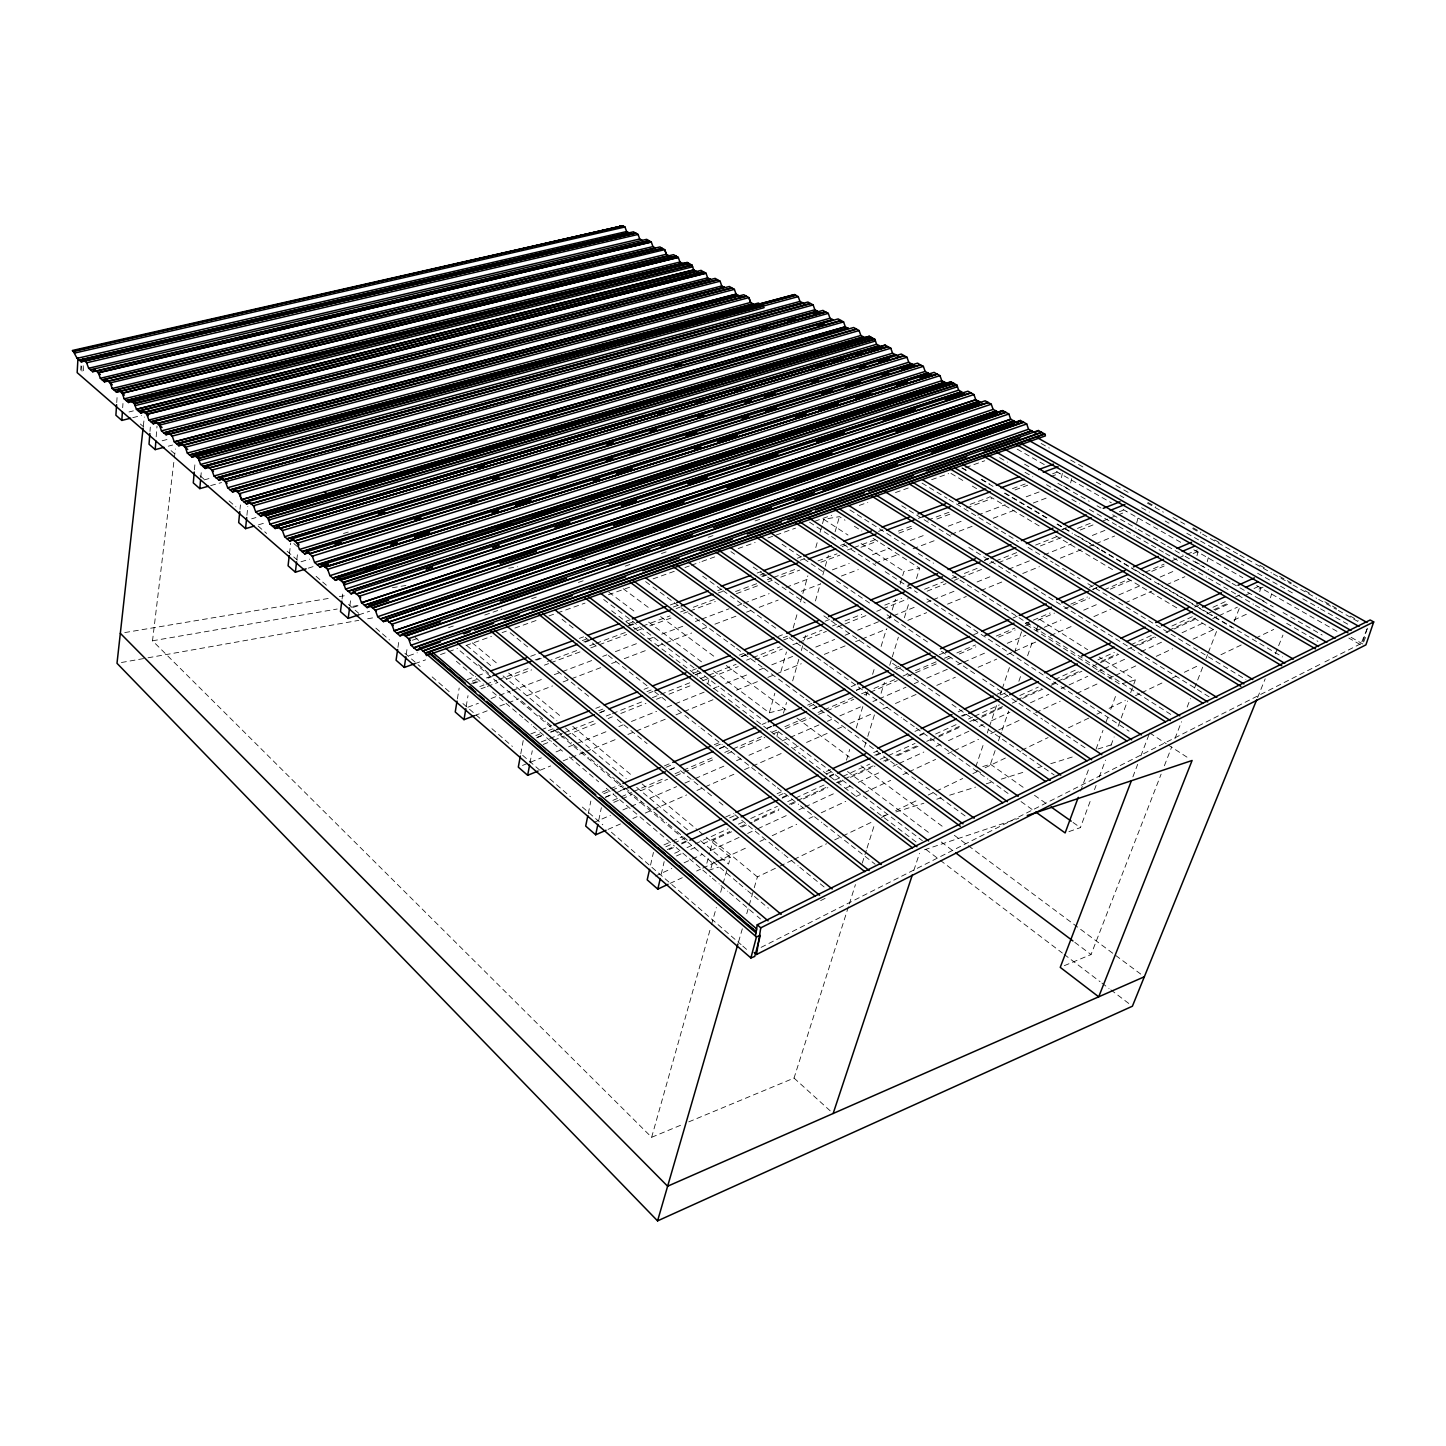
<?xml version="1.0" encoding="UTF-8"?>
<svg xmlns="http://www.w3.org/2000/svg" width="1446" height="1446" viewBox="0 0 1446 1446"><rect width="100%" height="100%" fill="white"/><g stroke="black" fill="none" stroke-linecap="round" stroke-linejoin="round"><path stroke-width="0.75" stroke-dasharray="5 3.75" d="M80.723 370.104L80.958 365.838M116.728 402.584L117.289 394.143M122.675 407.736L122.964 403.488M149.986 431.378L150.312 427.112M156.186 436.746L157.018 426.028M194.433 469.86L195.174 461.147M200.777 477.704L201.554 468.992M240 509.335L240.452 504.907M246.923 515.318L247.826 506.443M143.353 425.937L144.347 417.008M289.489 553.42L290.682 543.1M296.828 559.765L297.786 551.486M680.542 1125.295L651.64 1137.297L152.517 640.795L174.08 460.117M174.351 457.894L175.418 448.965M342.087 599.005L343.172 590.601M349.86 605.747L350.98 597.306M397.939 647.41L399.204 638.861M406.218 654.568L407.483 646M457.388 698.924L459.177 688.043M466.19 706.552L468.016 695.634M520.759 753.854L523.217 740.551M529.959 763.018L532.273 750.727M588.269 813.574L590.836 801.084M598.752 820.207L601.373 807.681M650.555 865.07L653.447 852.399M1061.382 477.686L1062.376 473.402M661.238 874.324L664.166 861.617M1070.618 482.946L1071.613 478.662M1136.646 523.145L1138.327 516.62M707.799 683.777L708.883 679.638M706.841 863.208L709.715 852.76M710.293 850.664L713.167 840.216L731.604 831.775M711.052 867.998L712.462 862.919L718.445 861.075M1196.963 555.788L1198.083 551.776M713.474 670.817L769.344 712.806L774.839 693.23M780.948 671.486L786.461 651.929M793.185 628.016L797.451 612.797M800.506 601.916L807.844 575.833M815.779 547.564L817.623 541.039M820.063 532.345L821.906 525.82M822.503 523.651L823.732 519.295L839.439 516.638L845.024 520.235M651.64 1137.297L710.854 926.958M711.468 924.789L716.348 907.455M720.632 892.272L722.458 885.765M723.072 883.596L726.723 870.582M706.19 837.216L730.447 857.37L728.567 864.075L699.069 839.475M1207.229 561.644L1208.35 557.632M776.9 736.249L778.093 732.056M783.479 713.167L786.516 702.485M792.679 680.867L798.825 659.268M801.283 650.61L803.741 641.97M804.356 639.819L805.603 635.499M815.436 600.921L820.37 583.624M822.828 574.984L824.672 568.495M825.286 566.344L828.359 555.535M835.119 531.767L839.439 516.638M738.563 941.798L742.322 928.82M746.732 913.691L753.637 889.886M754.252 887.736L757.397 876.909L777.731 867.166M1259.719 591.631L1260.93 587.564M846.452 760.198L849.706 749.462M856.249 728.007L862.792 706.552M866.064 695.815L867.365 691.531M872.607 674.36L874.559 667.925M881.102 646.452L886.326 629.299M889.597 618.563L891.567 612.128M892.218 609.977L895.49 599.259M900.063 584.238L902.015 577.785M902.684 575.653L903.985 571.351L919.656 568.224L916.33 578.996M1270.456 597.758L1271.703 593.691M864.473 747.166L867.13 738.545M867.799 736.394L874.432 714.83M881.084 693.267L884.41 682.494M889.724 665.25L898.364 637.216M904.365 617.804L909.01 602.711M688.784 1121.861L794.035 1078.083L848.621 906.1M849.29 903.949L855.436 884.609M862.268 863.117L866.353 850.212M867.04 848.061L874.541 824.419M913.836 870.384L919.493 853.339M1367.374 628.305L1362.457 642.892L1322.222 663.262M975.779 766.796L983.66 743.569M987.238 733.032L988.666 728.802M989.371 726.687L996.529 705.594M1000.108 695.038L1001.536 690.827M1002.259 688.712L1009.416 667.6M1014.423 652.833L1021.581 631.739M982.756 766.579L990.438 764.247L995.535 749.353M998.445 740.84L1001.373 732.345M1002.096 730.212L1008.657 711.071M1018.87 681.283L1021.057 674.902M1027.618 655.761L1032.715 640.867M1036.366 630.221L1038.553 623.841M1080.578 791.052L1089.091 768.025M1096.032 749.173L1102.991 730.338M1106.082 721.952L1107.618 717.758M1110.709 709.39L1116.113 694.731M1068.937 831.613L1080.379 827.618L1091.369 798.084M1094.514 789.643L1096.086 785.431M1099.231 776.99L1105.521 760.108M1111.016 745.341L1114.161 736.9M1118.083 726.344L1120.451 720.018M1121.228 717.903L1127.518 701.021M1130.664 692.598L1133.031 686.254M1133.809 684.157L1135.381 679.927L1099.141 657.008M1132.887 776.864L1137.677 764.301M1140.858 755.933L1148.847 734.984M1064.346 965.657L1091.043 954.541L1161.12 774.152M1164.373 765.765L1171.712 746.877M1174.965 738.49L1181.49 721.717M1187.184 707.022L1190.456 698.635M1194.523 688.151L1202.674 667.166M1205.928 658.78L1207.555 654.586M1208.368 652.489L1216.52 631.522L1191.323 616.52M1234.215 621.346L1239.764 607.175M1257.586 697.587L1265.196 678.825M1275.336 653.827L1282.945 635.083M1367.03 629.01L1360.614 644.789L1348.847 638.084M1363.632 642.042L1366.85 634.161M761.084 947.383L1320.216 664.274M820.641 900.605L826.028 897.912M779.755 866.19L791.956 860.352M793.999 859.376L826.516 843.777M834.649 839.891L840.759 836.963M842.783 835.987L873.276 821.364M881.409 817.478L887.519 814.55M895.634 810.646L918.011 799.927M928.169 795.065L934.261 792.137M936.303 791.161L962.729 778.49M972.887 773.628L976.954 771.676M985.088 767.772L1007.464 757.053M1021.689 750.239L1048.115 737.568M1068.449 727.826L1088.784 718.084M1096.899 714.179L1100.966 712.227M1109.1 708.323L1125.368 700.533M1135.526 695.671L1139.593 693.719M1141.635 692.742L1161.969 683M1172.128 678.12L1176.194 676.168M1184.328 672.282L1198.553 665.449M1220.912 654.731L1241.246 644.988M1255.49 638.174L1273.781 629.408M670.058 883.398L682.313 877.686M696.629 870.998L700.714 869.1M702.756 868.142L715.011 862.412M717.053 861.455L747.69 847.157M759.945 841.427L764.03 839.511M772.2 835.698L796.728 824.256M808.983 818.526L813.068 816.629M821.238 812.797L845.747 801.355M855.96 796.583L862.087 793.727M864.13 792.77L890.682 780.37M902.937 774.64L907.04 772.742M909.082 771.784L935.634 759.385M947.889 753.655L951.974 751.739M954.017 750.781L978.526 739.34M990.781 733.61L1021.436 719.313M1035.734 712.625L1060.243 701.183M1076.583 693.538L1099.05 683.054M1109.263 678.282L1113.348 676.366M1115.39 675.427L1137.875 664.925M1156.258 656.339L1172.598 648.712M1193.022 639.168L1215.49 628.667M1233.89 620.081L1248.187 613.411M655.381 876.059L671.794 868.486M684.085 862.81L690.23 859.972M692.273 859.014L702.521 854.279M710.727 850.501L739.412 837.252M747.618 833.456L755.806 829.661M757.849 828.721L786.552 815.472M798.843 809.796L802.946 807.898M804.988 806.94L835.734 792.751M845.982 788.016L850.067 786.118M858.273 782.34L880.813 771.911M893.104 766.235L897.207 764.338M899.267 763.398L923.849 752.028M936.14 746.353L940.243 744.455M948.449 740.677L968.928 731.206M979.177 726.47L983.28 724.573M991.486 720.795L1009.923 712.263M1030.42 702.81L1048.856 694.279M1061.147 688.603L1087.79 676.294M1098.038 671.559L1102.141 669.661M1104.184 668.721L1126.741 658.31M1141.075 651.676L1161.572 642.205M1182.069 632.752L1202.566 623.28M1212.814 618.545L1216.899 616.647M1218.96 615.707L1237.396 607.175M676.475 855.978L682.639 853.158M690.845 849.398L694.948 847.519M703.154 843.759L729.814 831.54M740.063 826.841L746.226 824.021M754.432 820.262L779.033 808.983M789.299 804.283L795.445 801.464M797.505 800.524L828.269 786.425M836.475 782.666L842.62 779.846M844.681 778.906L873.384 765.747M883.651 761.048L887.754 759.168M895.96 755.408L916.457 746.009M926.723 741.31L930.826 739.43M939.032 735.671L959.529 726.272M969.796 721.554L973.899 719.674M982.105 715.915L1002.602 706.516M1016.972 699.936L1041.59 688.658M1051.838 683.958L1055.942 682.078M1057.984 681.138L1080.56 670.799M1101.057 661.4L1117.469 653.881M1127.735 649.182L1131.838 647.302M1133.881 646.362L1154.396 636.963M1168.748 630.384L1195.408 618.165M1213.881 609.706L1228.232 603.127M1244.645 595.607L1250.79 592.788M1258.996 589.028L1263.099 587.148M741.852 827.076L752.083 822.376M754.143 821.436L778.725 810.176M791.016 804.536L795.101 802.657M803.307 798.915L827.889 787.636M838.138 782.955L842.223 781.075M850.429 777.315L875.011 766.055M885.241 761.355L889.344 759.475M897.532 755.716L918.029 746.335M930.32 740.695L936.466 737.876M938.508 736.936L961.048 726.615M973.339 720.976L979.484 718.174M981.527 717.234L1004.066 706.895M1012.254 703.136L1020.442 699.394M1022.503 698.454L1042.982 689.055M1051.17 685.314L1055.273 683.434M1063.461 679.674L1081.897 671.215M1092.146 666.534L1098.291 663.714M1100.334 662.774L1118.77 654.315M1139.267 644.934L1155.661 637.415M1165.892 632.733L1172.037 629.914M1174.098 628.974L1196.619 618.653M1206.868 613.954L1213.013 611.134M1215.056 610.194L1229.407 603.633M674.686 853.267L678.807 851.387M687.013 847.627L693.176 844.807M695.237 843.868L728.115 828.847M738.382 824.166L742.485 822.286M750.709 818.526L777.406 806.326M787.69 801.626L824.672 784.726M834.938 780.027L869.859 764.066M880.126 759.367L886.29 756.565M888.35 755.625L915.065 743.407M935.598 734.026L956.149 724.627M968.477 719.005L972.58 717.126M974.64 716.186L999.294 704.925M1019.828 695.526L1038.318 687.085M1054.767 679.566L1077.36 669.245M1097.894 659.846L1114.342 652.345M1130.772 644.826L1151.323 635.445M1171.856 626.046L1192.408 616.665M1212.941 607.266L1225.268 601.644M1235.553 596.945L1239.656 595.065M1254.043 588.486L1260.189 585.684M667.275 849.615L673.438 846.814M681.644 843.09L687.808 840.289M733.014 819.737L739.177 816.954M782.304 797.342L786.425 795.463M829.552 775.869L833.673 773.99M874.758 755.318L880.921 752.516M919.945 734.785L924.048 732.905M961.03 716.113L965.133 714.234M669.317 849.525L673.42 847.663M681.626 843.94L687.772 841.138M732.887 820.623L739.033 817.821M782.087 798.228L788.251 795.427M829.263 776.791L835.408 773.99M876.421 755.336L880.524 753.474M919.475 735.743L923.578 733.881M962.548 716.168L966.651 714.306M1003.56 697.514L1007.663 695.653M663.949 844.934L670.131 842.15M672.191 841.211L682.476 836.565M725.675 817.026L733.899 813.303M777.117 793.764L781.22 791.902M826.479 771.423L830.6 769.561M914.957 731.405L919.06 729.543M958.156 711.866L962.259 710.004M997.234 694.188L1001.355 692.327M665.793 846.814L671.956 844.012M674.017 843.072L684.301 838.409M729.579 817.894L735.761 815.092M778.96 795.517L783.081 793.655M826.299 774.062L832.462 771.26M873.619 752.607L877.74 750.745M1001.192 694.785L1005.313 692.923M1194.631 607.103L1198.734 605.241M608.079 829.371L620.479 823.931M632.896 818.508L637.017 816.683M645.296 813.068L651.495 810.356M653.556 809.453L686.633 794.957M696.972 790.438L703.172 787.709M705.25 786.805L736.249 773.23M744.527 769.597L781.744 753.294M794.143 747.871L798.282 746.064M806.543 742.431L827.22 733.375M837.559 728.856L841.68 727.049M849.959 723.416L872.697 713.456M883.036 708.938L887.175 707.112M895.436 703.497L916.113 694.442M936.791 685.386L955.39 677.234M978.129 667.275L996.728 659.123M1007.067 654.604L1036.023 641.916M1050.483 635.589L1073.221 625.63M1093.899 616.574L1110.438 609.326M1124.916 602.982L1151.775 591.215M1166.253 584.871L1184.852 576.719M593.945 822.467L610.483 815.309M622.883 809.923L629.082 807.248M631.143 806.344L641.482 801.861M649.742 798.282L676.601 786.642M684.88 783.063L693.14 779.466M695.201 778.581L724.139 766.037M736.538 760.668L740.659 758.879M748.938 755.282L771.658 745.431M781.997 740.948L788.197 738.273M790.257 737.37L819.195 724.826M827.455 721.247L831.595 719.457M839.855 715.878L862.593 706.028M872.932 701.545L877.053 699.756M879.132 698.852L905.991 687.212M914.252 683.633L918.391 681.825M926.651 678.246L947.329 669.299M957.65 664.817L961.789 663.027M963.849 662.123L986.588 652.273M1007.247 643.307L1025.847 635.246M1036.186 630.781L1060.984 620.027M1083.705 610.176L1098.183 603.904M1118.842 594.939L1139.502 585.991M1160.18 577.026L1174.64 570.754M612.851 800.397L619.069 797.74M621.147 796.836L631.504 792.408M633.583 791.522L664.672 778.183M675.029 773.755L681.247 771.08M683.307 770.194L714.396 756.873M724.753 752.426L730.971 749.769M733.05 748.883L762.06 736.448M772.417 732.001L776.574 730.23M784.853 726.669L805.585 717.794M818.02 712.462L822.159 710.691M824.238 709.805L853.248 697.37M861.527 693.809L865.684 692.038M873.962 688.477L894.694 679.602M902.991 676.041L907.13 674.27M915.408 670.709L936.14 661.834M944.437 658.273L948.576 656.502M956.854 652.941L975.508 644.952M996.24 636.077L1014.893 628.088M1025.25 623.642L1050.121 612.977M1070.835 604.103L1087.428 596.999M1104.003 589.878L1128.874 579.231M1145.449 572.128L1164.102 564.121M1172.381 560.578L1176.538 558.789M1178.598 557.903L1184.816 555.246M1186.895 554.36L1197.252 549.914M613.791 802.367L619.991 799.692M622.069 798.807L632.408 794.36M640.686 790.799L667.582 779.249M675.86 775.707L715.174 758.825M727.591 753.493L731.73 751.721M740.009 748.16L764.826 737.496M773.104 733.935L777.243 732.164M785.521 728.603L810.356 717.957M818.617 714.396L824.835 711.721M826.895 710.836L853.791 699.286M864.148 694.839L868.287 693.068M870.347 692.182L897.243 680.632M907.6 676.186L936.556 663.75M946.895 659.304L951.034 657.532M959.313 653.972L975.869 646.868M998.626 637.09L1015.182 629.986M1025.521 625.54L1029.66 623.768M1037.939 620.207L1054.495 613.104M1064.834 608.658L1089.669 597.993M1110.347 589.118L1131.043 580.226M1151.739 571.351L1164.157 566.019M1193.113 553.565L1199.33 550.908M605.729 796.963L611.947 794.324M620.226 790.781L626.443 788.142M669.95 769.579L676.168 766.94M719.674 748.377L723.831 746.624M767.338 728.061L771.477 726.308M812.923 708.63L817.062 706.859M856.43 690.085L860.569 688.314M939.304 654.749L943.461 652.977M1092.634 589.372L1096.773 587.6M605.205 797.451L613.502 793.926M615.58 793.041L628.034 787.727M669.552 770.031L675.77 767.374M719.367 748.775L725.585 746.118M767.103 728.423L771.242 726.651M812.76 708.956L816.9 707.184M856.339 690.357L860.497 688.603M1092.941 589.462L1097.098 587.691M602.205 792.263L608.441 789.606M610.519 788.739L620.894 784.328M664.473 765.856L670.691 763.217M714.27 744.726L718.427 742.955M762.006 724.482L766.145 722.711M807.645 705.106L811.802 703.352M851.224 686.633L855.381 684.862M894.803 668.142L898.96 666.389M973.664 634.686L977.803 632.932M1013.086 617.966L1017.243 616.213M603.723 793.727L609.959 791.07M612.02 790.185L622.395 785.774M665.991 767.266L672.209 764.627M715.788 746.1L722.024 743.461M809.182 706.425L813.321 704.654M896.339 669.371L900.497 667.618M1089.344 587.365L1093.501 585.612M540.189 770.212L550.637 765.946M563.163 760.849L584.057 752.318M586.154 751.468L615.4 739.557M627.925 734.441L634.198 731.893M636.276 731.025L665.522 719.114M675.969 714.848L713.565 699.521M736.556 690.158L757.433 681.644M767.88 677.379L774.152 674.83M776.249 673.981L801.301 663.75M824.292 654.387L845.169 645.874M855.616 641.608L859.792 639.909M861.888 639.06L886.958 628.847M907.835 620.334L926.651 612.67M947.528 604.139L966.326 596.475M980.948 590.528L1001.843 581.997M1022.738 573.484L1039.439 566.669M1060.334 558.156L1081.228 549.643M1089.579 546.245L1093.754 544.527M1095.851 543.678L1114.649 536.014M522.494 765.44L541.346 757.831M556.023 751.92L560.198 750.221M568.585 746.841L574.875 744.31M576.972 743.461L606.29 731.622M618.87 726.561L623.045 724.862M631.432 721.482L656.574 711.342M667.04 707.112L704.762 691.893M713.131 688.513L717.324 686.814M725.711 683.434L748.757 674.125M759.222 669.896L763.416 668.215M771.784 664.835L792.751 656.376M815.779 647.067L834.649 639.457M845.115 635.228L849.308 633.547M857.677 630.167L878.626 621.708M887.013 618.328L891.206 616.629M893.303 615.797L916.348 606.489M926.814 602.259L931.007 600.578M933.104 599.729L954.053 591.269M977.098 581.961L991.757 576.05M1008.513 569.29L1029.462 560.831M1044.139 554.903L1071.359 543.913M1092.308 535.472L1104.889 530.393M543.154 744.473L551.541 741.129M553.637 740.298L564.139 736.104M566.236 735.273L597.704 722.693M608.188 718.517L612.381 716.836M620.786 713.474L645.964 703.425M656.448 699.249L660.641 697.568M669.028 694.207L692.11 685.006M702.611 680.813L708.902 678.301M710.998 677.451L738.273 666.57M755.047 659.864L782.322 648.983M792.824 644.789L797.017 643.109M799.114 642.277L826.389 631.378M836.873 627.202L866.262 615.472M876.746 611.278L880.939 609.597M883.036 608.766L908.215 598.716M927.103 591.179L945.973 583.624M954.378 580.28L958.571 578.599M960.668 577.767L981.653 569.399M998.427 562.693L1017.315 555.156M1040.397 545.937L1061.382 537.55M1080.252 530.013L1094.947 524.157M1103.334 520.795L1107.528 519.132M1109.624 518.283L1115.932 515.77M1118.029 514.939L1126.416 511.595M541.346 741.87L547.636 739.358M549.733 738.526L562.295 733.538M564.392 732.688L593.71 721.03M606.272 716.023L610.465 714.36M612.544 713.511L643.958 701.003M652.345 697.677L658.617 695.183M660.714 694.333L690.031 682.675M700.497 678.499L706.787 676.005M708.883 675.155L736.104 664.329M746.57 660.153L750.763 658.49M752.86 657.659L780.081 646.814M803.126 637.65L821.961 630.131M832.444 625.973L836.619 624.311M845.006 620.967L861.762 614.297M884.789 605.133L901.545 598.445M924.572 589.281L943.425 581.78M951.811 578.436L955.987 576.773M964.374 573.447L979.032 567.609M989.498 563.434L993.691 561.771M995.788 560.94L1016.719 552.589M1035.571 545.088L1056.52 536.755M1077.451 528.423L1092.11 522.584M1119.331 511.739L1123.524 510.077M535.797 735.58L539.991 733.935M548.377 730.61L554.668 728.133M598.698 710.727L602.892 709.064M646.94 691.658L651.134 689.995M693.068 673.42L699.358 670.944M739.195 655.183L743.389 653.538M783.226 637.776L787.419 636.132M825.16 621.202L829.371 619.557M906.949 588.884L911.143 587.221M537.641 737.135L541.834 735.472M550.221 732.164L554.414 730.501M600.56 712.227L604.753 710.564M648.802 693.122L652.996 691.459M694.948 674.848L701.238 672.354M741.075 656.574L747.365 654.08M984.383 560.217L988.576 558.554M1061.979 529.489L1066.172 527.826M536.629 737.84L542.901 735.345M551.288 732.038L555.463 730.375M599.439 712.95L605.711 710.474M695.743 674.812L702.015 672.318M741.798 656.556L745.973 654.911M783.66 639.982L787.853 638.319M984.654 560.361L988.829 558.698M1062.105 529.67L1066.298 528.007M530.809 733.935L539.195 730.628M541.292 729.796L551.776 725.675M595.806 708.323L600 706.678M644.03 689.326L648.224 687.663M692.254 670.311L696.448 668.667M778.219 636.439L782.413 634.794M474.541 715.643L487.194 710.817M499.846 706.01L506.172 703.606M508.269 702.81L518.825 698.798M527.248 695.58L552.553 685.946M563.09 681.934L569.417 679.53M571.532 678.734L601.048 667.51M611.586 663.497L615.815 661.888M624.238 658.671L647.428 649.85M657.984 645.838L691.712 633.005M702.25 628.992L706.479 627.383M714.902 624.184L735.996 616.159M746.534 612.146L750.745 610.537M759.186 607.32L778.165 600.108M801.355 591.287L820.334 584.057M841.409 576.032L858.273 569.616M875.155 563.199L898.346 554.378M913.095 548.757L934.188 540.732M951.052 534.315L972.146 526.29M993.221 518.283L1014.315 510.257M1033.275 503.027L1048.043 497.406M467.871 707.221L478.409 703.262M491.062 698.49L497.37 696.104M499.485 695.309L510.022 691.351M512.119 690.555L543.732 678.644M554.27 674.667L592.191 660.37M602.729 656.412L606.94 654.821M615.363 651.64L638.536 642.91M649.073 638.933L653.285 637.343M661.708 634.179L684.898 625.449M695.418 621.473L699.629 619.882M701.744 619.087L729.127 608.766M737.568 605.585L741.78 603.994M743.877 603.217L769.164 593.673M786.028 587.329L809.2 578.599M832.372 569.869L849.218 563.506M872.408 554.776L889.254 548.414M910.329 540.479L925.079 534.93M948.251 526.181L963 520.632M977.749 515.065L1005.133 504.744M1026.208 496.809L1040.957 491.26M481.048 688.748L485.26 687.175M487.374 686.38L497.93 682.458M506.371 679.313L531.694 669.878M544.365 665.178L548.576 663.606M550.691 662.81L582.358 651.025M590.799 647.88L597.126 645.531M599.24 644.735L626.678 634.523M637.234 630.601L641.446 629.028M649.887 625.883L673.113 617.225M683.651 613.303L687.88 611.73M689.995 610.953L715.318 601.518M736.43 593.655L757.523 585.793M768.079 581.87L772.309 580.298M780.75 577.153L799.746 570.086M820.84 562.223L839.837 555.156M860.948 547.293L877.83 541.003M898.942 533.14L913.709 527.645M936.918 519.006L951.703 513.511M966.47 507.998L991.793 498.563M1015.02 489.923L1027.672 485.205M1050.899 476.565L1059.34 473.42M479.765 686.561L483.994 684.988M486.109 684.211L496.665 680.271M498.78 679.493L530.501 667.709M547.401 661.437L579.123 649.652M589.679 645.729L593.908 644.157M596.023 643.38L625.612 632.372M634.071 629.245L640.415 626.877M642.53 626.1L670.022 615.888M680.578 611.965L684.808 610.393M693.267 607.248L714.414 599.403M735.544 591.541L756.692 583.696M767.248 579.774L771.477 578.201M773.592 577.406L796.854 568.784M817.984 560.921L837.017 553.854M847.591 549.932L851.821 548.359M853.935 547.582L875.065 539.72M898.328 531.08L913.113 525.585M927.916 520.09L951.161 511.45M970.194 504.383L989.227 497.316M1012.471 488.676L1025.16 483.976M1052.634 473.764L1058.978 471.414M472.227 681.174L476.475 679.62M582.286 640.596L586.516 639.042M628.847 623.443L633.077 621.87M673.294 607.049L677.523 605.494M717.74 590.655L721.97 589.1M760.054 575.056L764.301 573.484M800.271 560.235L804.5 558.662M840.488 545.395L844.717 543.841M878.572 531.351L882.819 529.796M471.631 683.398L477.975 681.048M486.452 677.921L490.682 676.366M535.147 659.936L541.491 657.587M583.841 641.952L590.185 639.602M628.305 625.522L634.649 623.172M761.681 576.249L765.928 574.695M842.132 546.534L846.38 544.979M918.355 518.373L922.584 516.818M473.222 683.578L479.566 681.229M488.007 678.102L492.236 676.547M536.611 660.135L542.955 657.785M585.214 642.169L589.444 640.614M629.588 625.775L633.818 624.202M676.077 608.585L680.307 607.013M718.355 592.968L722.566 591.396M762.729 576.556L766.94 575.002M467.203 679.62L475.662 676.511M477.776 675.734L486.236 672.607M530.682 656.285L537.044 653.935M579.358 638.391L583.606 636.836M625.919 621.274L630.167 619.719M670.366 604.934L674.613 603.38M757.144 573.032L761.373 571.477M797.361 558.246L801.59 556.692M414.93 663.66L425.558 659.864M440.452 654.568L457.46 648.513M465.955 645.494L491.477 636.403M502.105 632.625L506.353 631.107M514.866 628.07L538.255 619.738M548.884 615.96L555.264 613.682M557.397 612.941L585.034 603.09M608.423 594.758L629.679 587.184M653.068 578.87L674.342 571.297M684.97 567.501L689.218 566.001M691.351 565.241L699.846 562.205M701.979 561.446L714.74 556.909M738.129 548.576L755.137 542.521M767.898 537.984L795.535 528.133M814.676 521.319L831.685 515.264M859.322 505.431L867.817 502.395M895.472 492.562L908.233 488.007M931.622 479.692L948.63 473.619M965.639 467.564L984.762 460.75M408.82 655.743L417.316 652.761M412.381 640.235L418.762 638.011M448.567 627.636L454.948 625.413M484.753 615.038L501.78 609.109M531.586 598.734L537.966 596.511M578.4 582.431L584.799 580.207M625.232 566.127L631.613 563.904M661.418 553.529L667.799 551.324M708.251 537.243L714.631 535.02M755.065 520.94L761.446 518.716M358.915 614.803L369.616 611.224M924.482 849.778L1018.689 818.346M353.294 607.356L359.729 605.241M308.287 568.151L314.722 566.127M301.021 561.789L309.643 559.114M708.54 870.311L718.572 867.184M883.036 815.96L887.338 814.622M895.942 811.929L923.886 803.235M936.791 799.204L941.093 797.867M949.697 795.192L975.49 787.148M986.244 783.804L992.697 781.798M1001.283 779.123L1024.943 771.748M1037.848 767.736L1042.132 766.38M1050.736 763.705L1074.396 756.348M1098.038 748.974L1113.095 744.292M720.451 860.46L730.447 857.37M343.461 533.502L352.083 530.863M258.545 524.79L265.052 522.874M251.64 518.807L255.978 517.541M1127.681 682.096L1119.981 684.265L1024.437 623.298L1028.341 622.376M1129.615 681.554L1135.381 679.927M210.664 485.585L221.527 482.566M204.139 479.909L210.646 478.12M168.278 446.181L172.634 445.025M162.133 440.795L168.694 439.078M132.761 417.659L141.509 415.454M129.001 411.965L133.375 410.863M769.344 712.806L784.672 708.974M121.428 662.503L145.829 658.183M148.052 657.785L358.789 620.352M367.664 618.78L374.315 617.587M152.517 640.795L337.207 609.019M352.788 606.344L357.234 605.585M124.754 632.571L331.152 597.993M339.304 596.62L346.679 595.39M392.39 587.727L406.597 585.341M508.685 568.242L517.56 566.76M1147.943 502.467L1155.788 506.877M1193.131 527.844L1200.993 532.255M1214.748 539.991L1220.641 543.298M1259.954 565.368L1265.846 568.676M1279.602 576.394L1291.386 583.009M1305.142 590.745L1311.052 594.053M1324.807 601.771L1336.592 608.405M1350.347 616.123L1358.21 620.533M1041.12 443.47L1049.308 448.061M1070.636 460.045L1076.836 463.533M1078.517 464.473L1084.699 467.944M1115.914 485.495L1122.06 488.947M1123.777 489.905L1129.922 493.357M1147.401 503.172L1163.343 512.137M1172.977 517.56L1184.798 524.193M1192.661 528.621L1200.704 533.122M1202.512 534.152L1208.567 537.55M1210.374 538.563L1238.065 554.125M1239.909 555.156L1253.79 562.964M1255.652 564.012L1271.486 572.905M1273.366 573.954L1291.151 583.949M1293.049 585.015L1316.71 598.319M1318.625 599.385L1336.375 609.362M1338.309 610.447L1357.993 621.509M1096.321 482.151L1102.214 485.476M1119.927 495.472L1123.849 497.695M1141.545 507.709L1149.425 512.137M1165.151 521.03L1169.091 523.253M1186.786 533.249L1198.589 539.918M1200.56 541.039L1206.452 544.365M1208.422 545.467L1218.255 551.034M1226.118 555.481L1243.813 565.476M1257.586 573.249L1294.947 594.36M1302.828 598.807L1318.553 607.682M1320.523 608.802L1350.022 625.467M1351.07 637.306L1362.837 644.012M1017.134 449.128L1044.627 464.781M1056.393 471.486L1111.359 502.792M1123.126 509.498L1182.015 543.045M1193.781 549.751L1242.855 577.713M1256.592 585.54L1339.032 632.48M1063.605 486.218L1069.118 489.399M1195.3 561.789L1203.831 566.687M1259.683 598.734L1266.823 602.837M1024.563 464.184L1030.438 467.564M1057.857 483.307L1063.732 486.669M1065.684 487.79L1089.181 501.274M1097.008 505.775L1100.93 508.016M1112.679 514.776L1118.553 518.138M1120.505 519.259L1136.176 528.26M1138.129 529.381L1165.548 545.106M1167.5 546.245L1183.171 555.228M1185.124 556.349L1190.998 559.729M1192.95 560.849L1208.621 569.832M1210.573 570.971L1230.166 582.196M1232.119 583.334L1237.993 586.696M1239.945 587.817L1273.239 606.922M1283.036 612.544L1322.186 635.029M999.638 457.677L1007.464 462.178M1025.033 472.318L1032.842 476.837M1046.506 484.717L1058.219 491.477M1071.884 499.376L1079.71 503.877M1089.471 509.516L1116.8 525.296M1118.752 526.416L1134.369 535.436M1136.321 536.556L1163.668 552.336M1165.621 553.457L1181.237 562.476M1183.19 563.597L1189.046 566.977M1190.998 568.115L1206.615 577.135M1208.567 578.255L1235.896 594.035M1237.866 595.156L1253.483 604.175M1255.435 605.296L1274.956 616.574M1286.669 623.334L1317.921 641.355M962.259 467.871L966.145 470.149M981.671 479.313L989.426 483.904M1004.952 493.068L1049.597 519.421M1057.369 523.994L1070.944 532.02M1078.716 536.593L1133.049 568.676M1135.002 569.832L1150.528 578.996M1158.282 583.569L1212.634 615.653M1214.568 616.791L1282.494 656.9M961.753 467.944L967.591 471.396M981.183 479.421L994.794 487.447M1004.5 493.194L1047.247 518.427M1056.972 524.175L1072.516 533.339M1074.45 534.496L1099.719 549.408M1101.653 550.546L1231.847 627.419M950.98 473.42L964.554 481.5M972.308 486.109L978.111 489.579M989.751 496.502L1042.078 527.663M1055.652 535.743L1115.734 571.513M1127.356 578.436L1177.749 608.441M922.024 483.091L947.094 498.292M949.01 499.448L1018.418 541.563M1028.052 547.401L1053.122 562.621M1055.038 563.777L1080.108 578.978M1087.826 583.66L1116.728 601.211M1118.662 602.386L1245.892 679.566M901.798 505.829L953.492 537.966M968.82 547.474L1016.683 577.225M1033.908 587.944L1210.049 697.406M1040.017 619.593L1087.699 649.76M849.923 509.932L905.051 545.07M918.355 553.547L933.556 563.235M952.571 575.345L1173.031 715.842M854.351 526.236L861.816 531.025M873.004 538.237L919.656 568.224M823.732 519.295L847.989 535.038M861.057 543.515L903.985 571.351M1149.642 732.905L1166.253 743.696M1168.097 744.889L1188.413 758.084M809.543 522.187L836.005 539.485M843.56 544.437L875.716 565.458M885.169 571.64L917.306 592.661M926.759 598.843L958.897 619.864M966.47 624.817L1000.505 647.067M1002.385 648.314L1129.073 731.17M782.051 544.238L823.298 571.947M836.421 580.768L872.046 604.699M887.049 614.785L928.296 642.494M941.418 651.315L975.164 673.981M982.665 679.024L1042.656 719.331M1044.536 720.596L1085.783 748.305M730.917 551.631L734.64 554.198M753.221 567.031L805.241 602.982M823.822 615.833L870.257 647.916M892.562 663.334L940.876 696.701M952.01 704.419L1020.768 751.92M1022.629 753.203L1054.206 775.02M990.438 764.247L1023.479 787.528M1034.486 795.282L1047.338 804.338M1073.022 822.449L1080.379 827.618M976.9 770.212L980.587 772.815M1021.021 801.572L1032.046 809.417M702.684 576.195L708.215 580.135M710.058 581.437L721.084 589.299M722.928 590.601L728.459 594.523M730.284 595.842L741.328 603.687M743.172 605.006L778.129 629.878M789.173 637.722L794.685 641.663M796.529 642.964L807.573 650.827M809.417 652.128L814.929 656.05M816.773 657.37L827.817 665.214M829.661 666.534L835.173 670.456M837.017 671.757L901.418 717.577M903.262 718.897L914.306 726.742M916.131 728.043L987.907 779.105M989.733 780.406L1009.977 794.812M645.603 581.617L651.062 585.666M652.887 586.968L658.346 590.998M660.171 592.3L734.821 647.085M736.647 648.386L742.105 652.435M743.931 653.737L749.39 657.767M751.215 659.069L762.132 667.13M763.958 668.414L769.417 672.462M771.242 673.764L776.701 677.812M778.526 679.096L783.985 683.145M785.811 684.446L804.012 697.84M805.856 699.141L811.296 703.172M813.122 704.473L818.581 708.522M820.406 709.823L845.91 728.549M847.736 729.85L853.194 733.881M855.02 735.183L860.46 739.231M862.304 740.533L966.091 816.683M581.509 557.686L586.895 561.699M623.136 588.685L650.284 608.893M660.605 616.592L716.348 658.093M726.29 665.485L786.009 709.968M796.873 718.047L849.344 757.126M860.948 765.765L943.985 827.582M954.324 835.282L1140.731 974.08M608.911 592.245L635.951 612.562M648.567 622.051L702.648 662.684M847.446 771.495L930.447 833.872M941.274 842.006L953.908 851.495M1074.794 942.34L1091.043 954.541M603.687 599.494L609.073 603.578M610.881 604.934L616.285 609.019M618.093 610.393L623.479 614.478M625.287 615.833L630.691 619.936M632.498 621.292L637.885 625.377M639.692 626.751L645.097 630.836M646.886 632.191L652.291 636.276M654.098 637.65L659.503 641.735M661.292 643.09L666.696 647.193M668.504 648.549L673.908 652.634M675.698 654.008L681.102 658.093M682.91 659.448L688.314 663.533M690.104 664.907L695.508 668.992M697.315 670.348L718.915 686.705M720.723 688.079L726.127 692.164M727.916 693.52L733.321 697.605M735.128 698.978L740.533 703.063M742.322 704.419L747.727 708.522M749.534 709.878L754.939 713.963M756.728 715.336L762.132 719.421M778.346 731.676L783.732 735.779M785.54 737.135L790.944 741.22M792.751 742.593L798.138 746.678M799.945 748.034L805.35 752.119M807.157 753.493L812.544 757.577M814.351 758.933L922.385 840.704M611.658 610.772L617.044 614.857M618.834 616.213L624.22 620.316M626.028 621.672L631.414 625.756M633.203 627.13L638.59 631.215M640.397 632.589L645.784 636.674M647.573 638.029L652.959 642.132M654.749 643.488L660.135 647.591M661.943 648.947L667.329 653.032M669.118 654.405L697.858 676.222M699.647 677.578L705.033 681.681M706.823 683.036L712.209 687.121M714.017 688.495L719.403 692.58M721.192 693.953L726.579 698.038M728.368 699.394L733.755 703.497M735.562 704.853L740.948 708.956M742.738 710.311L800.198 753.944M801.988 755.318L807.374 759.403M809.182 760.759L814.568 764.862M816.357 766.217L857.659 797.577M870.239 807.121L916.909 842.584M925.892 849.398L938.472 858.942M940.262 860.316L1062.358 953.041M1064.166 954.396L1100.063 981.671M1101.87 983.045L1109.046 988.486M1110.853 989.859L1128.802 1003.488M562.096 619.322L567.428 623.497M569.2 624.889L574.55 629.064M585.214 637.415L590.546 641.59M592.336 642.982L597.668 647.157M608.35 655.508L613.682 659.683M615.454 661.075L647.483 686.127M654.586 691.694L659.936 695.869M661.708 697.261L667.04 701.437M677.722 709.787L683.054 713.963M684.844 715.354L690.176 719.53M691.947 720.921L699.069 726.488M700.84 727.88L706.19 732.056M707.962 733.429L713.294 737.605M715.083 738.996L722.187 744.563M723.976 745.955L775.562 786.317M777.333 787.709L782.666 791.884M784.455 793.276L798.68 804.41M800.469 805.802L805.802 809.977M807.573 811.369L821.816 822.503M823.587 823.895L828.92 828.07M830.709 829.462L875.173 864.256M510.149 632.733L529.471 648.368M557.56 671.125L589.155 696.719M617.261 719.457L647.103 743.624M680.451 770.646L712.065 796.222M719.078 801.915L724.356 806.181M734.893 814.713L773.502 845.982M775.273 847.41L782.286 853.104M784.039 854.514L789.317 858.779M791.07 860.207L798.084 865.901M799.837 867.311L824.419 887.211M713.167 840.216L757.397 876.909M472.264 642.837L498.255 664.437M508.649 673.077L562.367 717.704M572.761 726.344L631.685 775.291M642.078 783.931L697.532 830.004M699.268 831.45L704.455 835.77M466.66 645.476L492.67 667.184M503.081 675.878L556.855 720.759M565.513 727.989L626.226 778.671M636.638 787.347L688.676 830.781M478.355 664.672L488.712 673.366M521.518 700.912L531.875 709.606M538.78 715.409L545.684 721.211M547.419 722.657L550.872 725.549M557.776 731.351L571.586 742.955M573.303 744.401L580.226 750.203M581.943 751.649L588.847 757.433M590.583 758.897L597.487 764.681M599.204 766.145L614.749 779.177M616.466 780.641L623.371 786.425M625.106 787.889L632.01 793.673M633.746 795.137L657.912 815.417M659.629 816.863L666.534 822.666M668.269 824.112L675.174 829.914M676.909 831.36L688.983 841.518M713.149 861.816L737.333 882.096M739.051 883.542L745.955 889.344M747.69 890.79L768.404 908.196M460.081 650.845L712.462 862.919M456.376 661.274L483.271 684.03M492.562 691.947L522.874 717.596M524.609 719.06L531.495 724.898M533.212 726.362L562.494 751.179M569.381 757.017L598.662 781.816M606.308 788.323L638.264 815.381M640 816.845L674.432 846.037M676.15 847.501L710.601 876.692M712.318 878.138L719.222 883.976M720.939 885.44L727.826 891.278M729.543 892.742L755.372 914.631M757.108 916.095L760.542 919.005M415.183 637.505L418.617 640.433M293.845 543.551L298.256 547.347M140.334 424.003L143.75 426.968M171.044 450.628L174.46 453.592M200.072 475.77L205.187 480.217M229.083 500.912L235.915 506.823M258.093 526.055L266.624 533.447M287.103 551.197L297.352 560.072M316.114 576.339L326.362 585.214M348.54 604.446L358.789 613.321M375.852 628.106L389.516 639.945M404.862 653.249L420.226 666.57M432.173 676.909L449.236 691.712M462.901 703.533L481.663 719.801M491.911 728.676L512.39 746.425M522.639 755.3L541.4 771.568M549.932 778.96L570.411 796.71M582.358 807.067L602.837 824.816M611.387 832.209L636.981 854.387M638.68 855.869L741.093 944.618M742.792 946.1L747.907 950.528M794.035 1078.083L831.522 1112.028M83.181 365.73L83.633 372.435L81.934 370.971L81.482 364.265"/><path stroke-width="1.5" d="M622.846 225.757L72.3 350.51L73.204 351.486L622.865 225.811L624.979 227.004L626.624 231.559M96.376 371.152L649.109 240.741L651.296 242.024L652.959 246.615M635.68 233.276L633.475 231.812L79.241 360.181L628.829 232.643L626.642 231.523L77.126 358.355L73.276 351.342M100.316 378.292L652.977 246.597L655.418 248.025L102.268 379.937L660.009 246.941L662.34 248.531L104.474 381.871L100.334 378.256L98.31 372.761L651.315 241.988L98.31 372.797M649.109 240.741L646.651 239.331L90.664 369.742M339.34 579.376L952.607 382.666M119.946 391.432L676.041 256.087L678.282 257.406L679.963 262.069L682.44 263.299L126.254 400.596L687.212 262.467L692.056 265.214L693.719 269.95L698.617 272.734M676.023 256.141L673.529 254.659L117.976 389.643M132.363 402.006L689.489 263.75M703.425 271.92L701.093 270.366L138.527 411.134L696.05 271.27M710.257 279.403L150.98 421.744L710.004 279.205M724.392 287.32L163.832 432.878L165.965 434.722L731.73 287.844L729.362 286.489L167.718 432.282L165.965 434.722L170.321 433.529M724.356 287.248L163.85 432.788M180.642 443.362L743.786 294.713L746.498 296.322M753.294 304.022L189.516 454.966L753.221 303.768M183.208 444.591L178.852 445.802L176.448 443.633L738.671 295.382L736.104 294.189L734.387 289.363L732.019 288.007L169.851 434.18M760.813 304.564L758.409 303.045L193.782 454.622L191.957 457.044L189.751 455.056M183.046 445.44L746.479 296.249L748.883 297.623L750.619 302.449L753.059 303.877M795.607 295.436L794.541 294.568L195.102 455.761L794.541 294.568M202.765 466.245L205.26 468.486L209.598 467.239M203 466.462L802.711 302.847M205.26 468.486L207.121 466.01L807.916 302.033L810.375 303.461L209.327 467.944L810.682 303.57L813.158 304.943L814.875 309.806L817.677 311.27L216.267 477.957L214.008 475.969L211.839 470.058M216.267 477.957L817.514 311.017M825.449 311.993L822.955 310.402L220.714 477.704L218.78 480.108L216.34 477.74M832.806 319.819L230.203 489.923L232.517 491.911L236.855 490.7L232.499 491.857L234.487 489.471L240.849 495.002M825.756 312.101L223.208 480L825.756 311.975L828.269 313.366L830.004 318.247L832.733 319.566M848.169 328.423L845.332 326.832L843.578 321.916L841.048 320.488L236.764 491.459L841.03 320.614L838.21 318.915L234.505 489.525M832.535 319.62L230.221 489.833M77.994 357.668L77.162 372.634L750.89 957.957L754.74 956.439L760.325 935.435L756.439 936.918L750.89 957.957M847.898 328.224L243.904 501.708L246.489 503.931L250.827 502.684L246.471 503.859L248.513 501.473L853.646 327.519L859.105 330.556L860.858 335.508L863.768 336.972L258.292 514.071L260.696 516.132L870.89 337.117M872.245 337.948L869.317 336.249L262.756 513.692L260.696 516.132M279.458 527.248L275.138 528.549L272.679 526.344L879.548 345.739L876.601 344.311L874.848 339.322L872.227 337.876L265.106 515.788L871.884 337.822M116.584 404.681L115.897 415.237L121.826 420.425L130.574 418.219M863.569 336.791L258.057 513.872L255.671 511.776L253.466 505.739M287.284 538.743L895.508 354.704M121.826 420.425L122.386 411.965M914.487 365.495L908.739 362.277L906.967 357.234L901.274 354.053L292.02 538.816L289.815 541.165L287.356 539.015M879.276 345.648L272.716 526.362M920.487 365.025L917.595 363.145L307.004 551.667M279.44 527.194L275.12 528.477L277.252 526.127L885.187 345.088L887.826 346.624L279.693 528.423L888.151 346.751L890.79 348.215L892.562 353.24L895.49 354.668M149.842 433.529L149.028 444.211L155.21 449.616L163.922 447.32M937.116 374.279L934.134 372.363L322.259 564.735M155.21 449.616L155.861 441.048M324.79 566.995L937.225 374.098L939.99 375.635L941.78 380.75L944.6 382.214L332.797 578.111L944.889 382.268M953.872 383.606L950.908 381.726L337.786 578.038L335.4 580.352L332.797 578.111M355.409 592.408L351.143 593.872L348.215 591.179L961.807 391.721L348.215 591.36L345.594 589.046M911.468 363.705L301.961 551.486M351.143 593.872L353.565 591.522L967.916 391.197L973.935 394.559L975.761 399.747L981.834 403.091M194.234 472.029L193.294 482.91L199.801 488.621L208.495 486.199M978.942 401.518L364.446 605.314L367.139 607.627L388.558 600.452M199.801 488.621L200.578 479.891M996.167 410.935L993.113 409.435L991.269 404.211L985.178 400.813L369.652 605.35L367.139 607.627M380.605 618.906L996.348 411.044M325.097 567.175L937.062 374.225M1005.964 412.471L1002.674 410.574L385.992 619.322L383.425 621.581L380.696 619.268M397.252 633.384L1014.026 420.967L1010.718 419.286L1008.856 414.008L1005.946 412.381L389.064 622.087M1023.768 422.395L1020.424 420.461L402.675 633.655L400.018 635.824M239.783 511.541L238.68 522.602L245.567 528.64L254.225 526.073M414.098 647.862L1031.811 430.836M245.567 528.64L246.688 517.541M1041.68 432.553L1038.445 430.492L419.629 648.188L416.9 650.357M971.097 392.969L356.511 594.053M688.585 263.28L131.333 401.102M364.464 605.205L978.725 401.211M143.1 428.161L116.999 663.298L657.569 1220.876L1132.399 1006.217L1256.737 699.665M988.395 402.603L372.634 607.862M289.254 555.481L288.079 565.82L295.382 572.2L306.136 568.82M295.382 572.2L296.575 561.843M1013.664 420.876L397.054 633.095M341.816 601.102L340.461 611.622L348.197 618.382L358.915 614.803M348.197 618.382L349.589 607.844M405.458 636.113L1023.75 422.304L1026.714 423.967L1028.576 429.263L1031.649 430.763L413.791 647.627M422.792 651.007L1041.807 432.372L1044.807 434.053L1045.422 435.879L426.425 655.562L425.63 653.285M397.632 649.561L396.077 660.244L404.302 667.437L414.93 663.66M404.302 667.437L405.892 656.719M755.481 935.905L757.234 924.807L1370.193 619.991L1373.7 621.943L1365.91 644.862L756.529 954.505L754.197 952.48M756.529 954.505L760.777 927.826L1373.7 621.943M457.026 701.111L455.237 711.992L464.003 719.656L474.541 715.643M464.003 719.656L465.829 708.739M520.361 756.059L518.301 767.139L527.663 775.309L538.111 771.061M527.663 775.309L529.579 765.061M77.144 358.319L81.157 361.825L635.625 233.168M641.952 240.144L639.728 239.006L638.066 234.433L635.897 233.204M114.18 390.059L668.883 255.689M662.413 248.531L664.69 249.67L666.389 254.261L671.125 256.972M587.835 815.652L585.684 826.064L595.68 834.794L606.019 830.275M595.68 834.794L597.867 824.365M144.763 412.688L703.678 271.848L705.973 273.167L707.672 277.921L710.257 279.205M146.787 414.351L705.955 273.186L146.805 414.315L148.866 420.027L153.294 423.823L154.975 421.31L715.137 278.373L717.469 279.711L157.307 423.497L717.758 279.873L720.09 281.211L721.789 286.001L724.175 287.356M649.597 869.299L647.193 879.855L657.803 889.127L668.016 884.356M657.803 889.127L660.262 878.553M176.484 443.615L174.315 441.843L736.122 294.153L174.297 441.88L172.201 436.077L734.387 289.363M761.12 304.654L764.139 307.673L199.132 460.569M802.62 302.738L799.945 301.455L798.246 296.629L795.806 295.273L196.023 456.737L198.409 458.599L200.542 464.437L799.963 301.419M856.556 329.2L251.152 503.823M887.808 346.679L279.946 528.549M657.569 1220.876L737.93 943.967M920.578 365.007L923.361 366.362L925.151 371.441L930.971 374.713L920.216 378.093L930.971 374.659M961.5 391.776L958.662 390.185L956.836 385.016L954.035 383.461L340.334 580.262L953.709 383.28M302.106 551.486L299.485 549.426M833.149 1113.492L912.426 874.649M364.32 604.952L361.5 602.729L359.15 596.312L973.935 394.559M1078.264 797.342L1065.142 832.932L1035.716 812.019M372.526 608.061L988.052 402.422M1131.278 781.039L1060.243 967.356L1098.707 996.818L1192.1 760.488L1027.256 815.49M895.436 354.613L287.085 538.834L284.627 536.665L282.386 530.519L277.252 526.127L885.205 345.142M84.501 360.922L86.633 362.783L88.64 368.26L92.725 371.767L94.207 369.236L100.389 374.604M920.632 364.97L309.462 553.8L920.307 364.663M104.474 381.871L105.992 379.34L112.372 384.889M802.422 302.792L203.018 466.389M122.169 393.258L678.282 257.406L122.187 393.222L124.229 398.843L128.513 402.512L130.104 400L134.641 403.976M692.056 265.214L134.388 403.723L136.448 409.345L140.804 413.086L142.449 410.574L148.342 415.725M178.852 445.802L180.623 443.307L187.745 449.489M903.931 355.68L294.478 541.093L904.274 355.734M302.214 551.595L304.745 553.999L306.986 551.613L312.788 556.656M322.241 564.681L319.946 567.067L317.379 564.699M950.908 381.726L947.69 384.058L944.871 382.467M1016.954 422.72L1020.424 420.461L1016.972 422.774L1013.989 421.111M1034.902 432.752L1038.445 430.546M223.208 480L825.467 311.812M689.814 840.198L726.723 823.407M741.093 816.882L778.002 800.09M790.293 794.505L825.16 778.653M837.469 773.05L870.275 758.138M882.566 752.535L913.33 738.545M927.681 732.019L956.402 718.969M968.693 713.366L999.457 699.376M1009.706 694.713L1038.409 681.662M1050.718 676.059L1077.378 663.931M1089.688 658.346L1114.288 647.157M1126.597 641.554L1151.197 630.366M1161.445 625.702L1192.209 611.712M1202.457 607.049L1225.015 596.782M1245.53 587.456L1257.821 581.87M686.579 834.704L721.554 818.888M735.96 812.363L770.935 796.547M785.341 790.04L818.255 775.146M832.661 768.639L865.576 753.746M877.921 748.16L908.775 734.207M921.12 728.621L951.974 714.667M964.319 709.082L993.131 696.05M1005.476 690.465L1032.209 678.373M1044.554 672.788L1071.305 660.695M1081.59 656.032L1110.401 643.018M1120.686 638.355L1145.377 627.184M1155.661 622.539L1188.576 607.645M1196.8 603.922L1221.49 592.752M1237.957 585.323L1254.405 577.876M1144.328 976.773L667.618 1186.226L120.325 633.312M628.034 787.727L665.395 771.784M679.927 765.603L713.131 751.432M727.663 745.232L760.867 731.08M773.321 725.765L806.525 711.613M818.978 706.299L850.121 693.014M862.575 687.718L893.7 674.432M906.154 669.118L935.201 656.737M945.594 652.309L974.64 639.909M985.015 635.499L1014.08 623.099M1026.533 617.785L1051.441 607.175M1061.816 602.747L1088.802 591.233M1099.177 586.805L1128.223 574.424M1140.677 569.109L1163.506 559.367M1182.195 551.414L1194.649 546.1M622.973 783.461L660.316 767.609M672.77 762.331L710.113 746.479M722.566 741.202L755.77 727.121M768.224 721.843L801.427 707.745M813.881 702.467L845.006 689.272M857.46 683.994L888.585 670.781M901.039 665.503L930.085 653.176M940.46 648.784L969.507 636.457M981.961 631.179L1008.928 619.738M1019.303 615.327L1046.289 603.886M1056.665 599.494L1081.572 588.92M1094.007 583.642L1125.151 570.429M1133.447 566.922L1158.336 556.349M1177.026 548.432L1191.54 542.268M556.511 729.67L594.27 714.722M608.947 708.902L642.512 695.616M655.092 690.628L690.736 676.511M703.334 671.522L734.785 659.069M747.365 654.08L778.834 641.608M791.414 636.638L822.882 624.166M833.366 620.027L862.72 608.386M875.318 603.416L904.672 591.775M915.155 587.618L942.431 576.827M952.914 572.67L980.171 561.879M990.673 557.722L1015.833 547.763M1026.317 543.606L1057.785 531.134M1068.269 526.995L1091.332 517.849M1110.221 510.384L1124.898 504.564M553.872 724.844L589.516 710.799M604.193 705.015L637.74 691.803M652.417 686.019L685.964 672.806M698.545 667.835L729.995 655.454M744.672 649.67L774.026 638.102M786.606 633.131L818.056 620.75M828.54 616.611L857.912 605.043M870.492 600.09L897.749 589.353M908.233 585.214L937.586 573.646M948.07 569.525L975.327 558.789M985.811 554.649L1010.971 544.744M1021.454 540.605L1052.905 528.206M1063.388 524.085L1086.452 514.993M1103.226 508.377L1119.999 501.78M492.797 675.571L530.917 661.491M543.606 656.809L577.496 644.301M590.185 639.602L624.076 627.094M636.764 622.395L670.655 609.887M681.229 605.964L712.986 594.234M725.693 589.552L755.336 578.599M768.043 573.899L797.686 562.964M808.26 559.042L835.788 548.884M848.495 544.184L876.023 534.026M886.597 530.104L914.125 519.945M922.584 516.818L950.112 506.642M958.59 503.515L990.347 491.785M1000.921 487.88L1024.22 479.277M1043.271 472.246L1058.092 466.769M490.483 671.052L526.452 657.84M539.159 653.158L573.014 640.723M587.835 635.264L619.575 623.606M632.282 618.942L666.136 606.489M676.728 602.602L708.468 590.926M721.174 586.263L750.799 575.363M763.488 570.7L791.016 560.596M803.705 555.915L831.215 545.811M843.922 541.147L871.432 531.025M882.006 527.139L909.534 517.017M917.993 513.908L945.503 503.804M956.095 499.9L985.72 489.019M996.294 485.133L1019.575 476.565M1038.626 469.57L1053.447 464.13M425.196 652.959L1044.355 433.8M425.612 653.321L1044.807 434.053M440.343 642.096L416.918 650.411L414.062 647.953M463.805 633.908L470.185 631.595M474.451 630.095L493.628 623.334M504.293 619.647L519.186 614.333M531.983 609.832L572.471 595.571M589.516 589.57L625.738 576.809M642.801 570.809L679.024 558.066M700.334 550.546L732.291 539.304M747.221 534.098L781.31 522.042M787.709 519.855L811.152 511.541M815.417 510.04L864.419 492.779M868.685 491.279L913.438 475.517M926.217 471.016L966.705 456.755M983.768 450.754L1019.99 438.011M1041.409 432.3L422.666 651.043M1026.714 423.967L408.549 638.68L410.935 645.278L1028.594 429.227M405.404 636.005L1023.388 422.105M440.578 621.816L400.036 635.897L397.234 633.493M500.352 601.175L566.525 578.31M609.218 563.56L649.778 549.552M660.461 545.919L692.471 534.803M713.818 527.429L771.459 507.528M794.957 499.466L814.152 492.779M822.702 489.833L897.406 464.021M931.567 452.218L1014.821 423.461M1010.736 419.25L394.18 630.817L391.794 624.292L1008.856 414.008M1010.718 419.286L394.162 630.854L396.945 633.258M571.604 557.795L997.125 413.556M640.036 534.659L997.144 413.61M388.793 621.979L1005.585 412.2M991.269 404.211L375.309 610.212L377.677 616.683L993.131 409.399M996.023 411.026L380.425 619.033L377.695 616.647M499.936 563.452L536.339 551.288M613.447 525.693L684.121 502.124M726.958 487.935L831.902 452.959M896.159 431.631L979.683 403.796M970.754 392.77L356.258 594.089M426.209 569.29L432.643 567.194M492.706 547.582L499.141 545.485M554.921 527.266L569.923 522.368M621.419 505.612L636.421 500.641M687.916 483.886L707.221 477.523M750.131 463.515L778.002 454.424M816.629 441.861L844.5 432.697M883.126 420.153L915.3 409.579M945.323 399.783L964.645 393.475M958.68 390.149L345.576 589.082L343.262 582.684L956.836 385.016M342.865 582.413L956.421 384.781M344.04 584.889L957.469 386.787M335.4 580.352L339.683 578.906M365.476 570.7L376.213 567.212M459.991 540.334L466.443 538.274M496.538 528.694L511.559 523.814M533.05 516.981L556.674 509.354M591.053 498.328L601.789 494.894M640.47 482.494L646.904 480.415M676.999 470.836L692.019 465.955M713.529 459.123L737.135 451.495M750.04 447.41L782.268 437.035M816.629 426.01L827.383 422.575M857.46 412.978L872.498 408.097M893.99 401.265L917.614 393.637M930.501 389.552L945.539 384.69M939.99 375.635L327.627 569.344L329.941 575.653L941.816 380.714M328.531 564.302L319.928 566.995L324.247 565.711M390.926 544.654L397.397 542.63M429.661 532.453L414.604 537.207L425.377 533.881M492.056 512.824L498.509 510.781M593.185 480.994L599.638 478.951M737.333 435.608L717.975 441.699L733.032 437.017M806.181 413.936L795.427 417.316L801.879 415.345M838.445 403.777L819.087 409.869L834.161 405.187M907.311 382.106L896.538 385.486L903.009 383.515M936.863 374.026L325.043 567.32M923.361 366.362L312.282 556.186L314.577 562.44L925.169 371.423M927.898 372.941L317.126 564.645L314.577 562.404M317.379 564.862L928.133 372.887M304.745 553.999L309.046 552.607M334.912 544.618L341.364 542.63M414.641 520.036L421.093 517.975M470.637 502.648L477.108 500.659M550.366 478.066L556.818 476.005M606.398 460.75L612.851 458.689M630.095 453.411L640.849 450.031M686.109 436.096L696.864 432.716M742.123 418.78L748.576 416.737M765.82 411.459L776.592 408.061M821.852 394.125L832.607 390.745M845.549 386.805L860.623 382.087M882.168 375.436L888.621 373.43M901.563 369.489L912.336 366.109M908.775 362.241L299.467 549.462L297.225 543.226L906.967 357.234M302.25 551.739L911.793 363.922M289.815 541.165L294.116 539.792M378.256 514.252L384.726 512.282M492.616 479.53L499.087 477.56M606.959 444.79L613.429 442.838M650.122 431.739L656.574 429.733M697.587 417.334L704.039 415.309M745.033 402.874L751.504 400.904M764.464 397.017L775.237 393.692M811.929 382.612L818.4 380.587M859.394 368.188L865.865 366.181M878.807 362.241L889.597 358.97M284.627 536.701L892.58 353.204M282.368 530.555L890.79 348.215M478.192 467.908L484.681 465.974M657.514 414.406L663.985 412.471M702.883 400.885L696.394 402.819L702.883 400.922M735.273 391.215L741.762 389.281L735.291 391.27M817.37 366.724L823.859 364.79M843.307 358.988L832.498 362.205L838.987 360.325M856.267 355.12L862.738 353.186M874.848 339.322L267.799 518.066L270.022 524.157L876.619 344.275M267.438 517.758L874.45 339.105M268.54 520.126L875.463 341.021M869.317 336.303L262.774 513.764L269.968 519.964M255.671 511.812L860.876 335.472M253.448 505.775L859.105 330.556M250.899 503.786L856.195 329.001M843.578 321.916L239.349 493.682L241.554 499.647L845.35 326.796M845.332 326.832L241.554 499.683L239.349 493.682M674.884 366.633L681.391 364.79M818.002 326.127L824.509 324.284M828.269 313.366L225.486 481.789L227.655 487.736L830.022 318.228M223.1 478.843L218.762 480.054L223.118 478.897M761.536 329.019L768.061 327.212M787.6 321.771L794.107 319.964M813.646 314.523L820.153 312.716M213.99 476.005L814.893 309.769M211.839 470.095L813.158 304.943M196.313 455.888L191.957 457.044L196.294 455.833M795.499 295.111L195.933 456.466L193.764 454.568M198.084 458.31L763.199 305.793M198.409 458.599L798.246 296.629M185.215 447.23L187.329 453.068L750.619 302.449L748.865 297.659M185.196 447.266L748.883 297.623M176.683 443.922L738.798 295.671L741.183 297.081M182.792 445.151L746.19 296.087M159.403 425.124L161.482 430.872L721.807 285.965M159.385 425.16L720.09 281.211M153.294 423.823L157.65 422.648M148.866 420.027L707.69 277.885M140.804 413.086L703.389 271.685M693.737 269.914L136.466 409.308L693.719 269.95M134.098 403.47L691.694 265.016M135.093 405.621L692.634 266.823M124.229 398.843L679.981 262.033M130.122 400.054L687.23 262.503M128.513 402.512L132.869 401.373M120.777 390.998L116.385 392.065L112.192 388.45L110.149 382.901L664.708 249.634L666.371 254.297M676.041 256.087L116.403 392.119L117.957 389.589L124.374 395.174M112.173 388.486L666.389 254.261M662.485 248.369L108.088 381.401M92.725 371.767L648.82 240.705M88.64 368.26L639.728 239.006M635.644 233.041L81.139 361.771L82.603 359.295L84.501 361.048M86.633 362.783L638.066 234.433M73.023 351.125L622.702 225.883M75.138 352.932L624.997 226.986M802.675 302.991L805.169 304.383M895.526 354.885L898.237 356.403M996.384 411.152L999.276 412.887L1002.693 410.628L386.01 619.376L393.294 625.666M1031.884 431.107L1034.92 432.806M1036.276 437.108L1367.03 622.485M1029.425 440.723L1359.059 626.461M1021.31 443.687L1351.016 630.456M1016.665 444.681L1347.907 632.806M619.774 225.684L621.726 226.787M1003.759 448.603L1335.092 638.282M996.475 452.182L1326.868 642.385M988.214 455.255L1318.571 646.489M983.587 456.249L1315.48 648.856M962.964 464.6L1293.32 659.087M954.487 467.763L1284.771 663.334M949.914 468.739L1281.716 665.72M922.711 479.783L1252.778 679.512M912.01 481.88L1243.903 683.922M909.407 484.012L1240.885 686.326M885.223 491.785L1216.863 697.37M876.204 495.165L1207.699 701.925M871.739 496.105L1202.819 703.154M848.657 505.359L1179.773 715.824M839.385 508.829L1170.302 720.542M834.957 509.769L1165.476 721.753M809.127 518.12L1141.436 734.911M799.566 521.699L1131.64 739.774M795.228 522.639L1126.868 740.985M770.375 532.562L1101.78 754.667M760.542 536.267L1091.64 759.71M756.258 537.189L1086.94 760.903M730.465 547.474L1060.731 775.128M718.463 550.004L1050.248 780.334M716.095 552.191L1045.603 781.527M1051.007 806.922L1071.197 821.147M688.459 562.223L1018.255 796.258M677.035 565.458L1007.392 801.644M672.896 566.344L1002.837 802.837M646.037 578.075L974.243 818.183M632.48 580.099L963 823.786M630.239 582.304L960.325 826.299M955.698 852.851L1072.986 940.985M848.079 328.097L244.121 501.798M600.488 593.185L928.621 840.921M588.414 596.656L916.945 846.723M584.437 597.505L912.553 847.88M555.336 610.14L881.283 864.509M542.901 613.755L869.191 870.528M539.033 614.586L864.871 871.667M506.028 625.503L832.173 888.947M324.446 491.658L329.688 495.942M494.171 629.968L819.593 895.201M490.375 630.781L815.399 896.321M457.894 643.597L781.147 914.342M445.621 648.224L768.079 920.831M757.234 924.807L760.777 927.826M145.829 407.627L149.263 410.556M432.354 652.146L756.62 928.874L755.969 932.887L428.703 652.923M429.968 652.869L435.119 657.261M438.554 660.207L445.422 666.082M448.856 669.01L454.008 673.42M459.159 677.812L462.593 680.759M469.462 686.633L472.896 689.561M486.633 701.31L545.015 751.215M548.45 754.143L555.318 760.018M558.752 762.946L563.904 767.356M569.055 771.766L572.489 774.695M579.358 780.569L582.792 783.497M599.963 798.192L654.911 845.151M658.346 848.097L665.214 853.971M668.648 856.9L673.8 861.31M678.951 865.702L682.385 868.648M689.254 874.505L692.688 877.451M713.294 895.056L756.222 931.766M429.516 652.616L465.504 683.38M468.938 686.326L475.788 692.182M479.222 695.11L484.356 699.503M489.507 703.895L494.64 708.305M499.792 712.697L503.208 715.625M508.359 720.018L511.794 722.946M515.21 725.874L595.77 794.758M599.204 797.686L604.338 802.078M609.489 806.47L614.622 810.881M619.774 815.273L623.19 818.201M628.341 822.593L633.475 826.985M638.626 831.396L715.752 897.333M719.186 900.262L724.319 904.654M729.471 909.046L734.604 913.438M738.038 916.384L743.172 920.777M748.323 925.169L753.456 929.561M154.975 421.31L162.06 427.474M167.7 432.227L172.327 436.276M207.121 466.01L213.448 471.504M220.298 477.379L227.149 483.253M248.513 501.473L254.55 506.751M292.002 538.762L299.087 544.925M321.355 564.012L328.206 569.869M337.768 577.984L345.341 584.564M353.565 591.522L360.759 597.776M369.326 605.115L376.177 610.989M402.657 633.601L410.429 640.343M419.611 648.133L756.439 936.918M161.5 430.836L163.615 432.697M187.329 453.032L189.516 454.966M200.56 464.401L202.892 466.172M227.673 487.7L229.968 489.724M241.554 499.647L243.904 501.708M270.041 524.121L272.444 526.236M329.959 575.616L332.544 577.894M410.953 645.241L413.791 647.718M387.709 620.117L383.425 621.581L387.709 620.189M975.779 399.711L361.5 602.729L975.761 399.747M530.79 500.623L515.716 505.377L530.79 500.696M631.902 468.793L616.846 473.547L631.92 468.847M700.75 447.121L694.297 449.164L700.768 447.176M870.727 393.619L855.671 398.355L870.727 393.674M882.187 347.383L871.378 350.601L882.187 347.438"/></g></svg>
